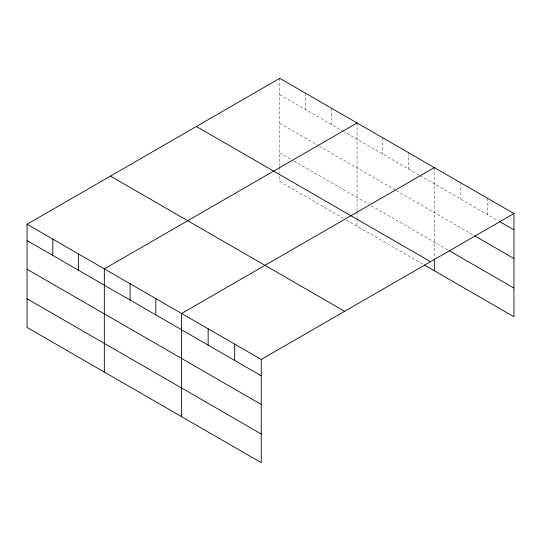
<?xml version="1.0" encoding="UTF-8"?>
<svg xmlns="http://www.w3.org/2000/svg" width="541" height="541" viewBox="0 0 541 541"><rect width="100%" height="100%" fill="white"/><g stroke="black" fill="none" stroke-linecap="round" stroke-linejoin="round"><path stroke-width="0.41" stroke-dasharray="2.71 2.03" d="M279.771 166.364L279.771 78.344M279.771 94.661L342.02 130.604M342.737 131.017L419.302 175.223M420.019 175.636L498.166 220.755M279.771 123.334L318.412 145.644M319.129 146.056L395.687 190.263M396.404 190.675L473.781 235.349M279.771 152.873L291.22 159.487M294.081 161.137L368.495 204.099M371.363 205.756L448.678 250.388M343.454 218.314L279.771 181.546L279.771 173.959M346.314 219.964L423.596 264.583M487.407 198.222L487.407 214.54M460.871 182.899L460.871 199.223M434.328 167.582L434.328 257.286M408.57 152.704L408.57 169.022M382.812 137.833L382.812 154.151M357.053 122.963L357.053 210.983M357.053 211.829L357.053 217.732M357.053 218.571L357.053 226.165M331.288 108.092L331.288 124.41M305.53 93.214L305.53 109.539M279.771 167.21L279.771 173.113"/><path stroke-width="0.81" d="M27.05 224.251L261.229 359.454L261.229 462.656L27.05 327.454L27.05 224.251L279.771 78.344L513.95 213.546L513.95 316.749L424.313 264.995M357.053 122.963L104.332 268.87L104.332 372.066M434.328 167.582L181.607 313.489L181.607 416.685M261.229 359.454L513.95 213.546M499.607 221.587L513.95 229.864M474.498 235.761L513.95 258.537M449.395 250.808L513.95 288.076M196.376 126.493L430.555 261.695M110.445 176.102L344.624 311.305M27.05 240.569L261.229 375.772M27.05 269.242L261.229 404.445M27.05 298.781L261.229 433.983M434.328 258.97L434.328 270.777M234.686 344.13L234.686 360.448M208.15 328.806L208.15 345.124M155.849 298.612L155.849 314.93M130.09 283.741L130.09 300.059M78.567 254L78.567 270.317M52.808 239.122L52.808 255.447"/></g></svg>
